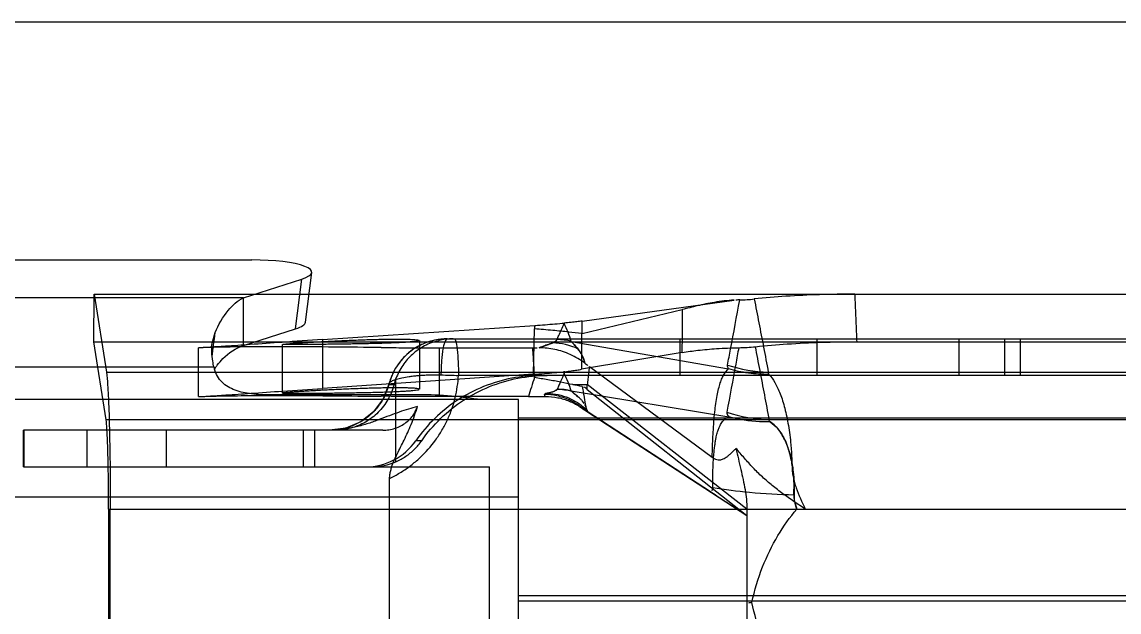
# Model space of a CAD drawing. Header units: millimetres. Extents: x 330 to 5284, y -2489 to 1657.
# Drawn here: x 3187.91 to 3223.92, y -849.64 to -830.26 of the extents above; entities that cross this region are included whole.
import ezdxf

# ---------------------------------------------------------------- set-up
doc = ezdxf.new("R2010")
doc.units = ezdxf.units.MM
doc.header["$LTSCALE"] = 154
doc.layers.get('0').update_dxf_attribs({"linetype": 'CONTINUOUS'})
for name, color, linetype in [('02___PRT_ALL_AXES', 7, 'CONTINUOUS'), ('03___PRT_ALL_CURVES', 7, 'CONTINUOUS'), ('MIXEDCOLOR', 7, 'CONTINUOUS')]:
    doc.layers.add(name, color=color, linetype=linetype)

msp = doc.modelspace()

# ---------------------------------------------------------------- linework, layer by layer
at = {"linetype": 'Continuous'}
for p, q in [((3084.702, -830.262), (3288.702, -830.262)), ((3177.947, -838.075), (3195.457, -838.075)), ((3195.18, -839.315), (3197.095, -838.702)), ((3196.888, -840.336), (3197.095, -838.702)), ((3197.213, -840.121), (3197.42, -838.487)), ((3195.18, -839.315), (3178.224, -839.315)), ((3195.18, -840.882), (3195.18, -839.315)), ((3205.697, -840.149), (3205.702, -840.162)), ((3194.149, -840.812), (3194.245, -840.458)), ((3195.18, -840.882), (3196.888, -840.336)), ((3194.211, -841.599), (3179.193, -841.599)), ((3204.202, -842.662), (3169.202, -842.662)), ((3201.202, -842.508), (3196.034, -842.508)), ((3204.202, -854.862), (3204.202, -842.662)), ((3204.202, -845.862), (3169.202, -845.862))]:
    msp.add_line(p, q, dxfattribs=at)
for centre, radius, start, end in [((3205.524, -838.392), 1.765, 275.6212, 275.9708), ((3200.422, -838.235), 5.621, 339.9468, 340.1033), ((3168.517, -837.721), 25.873, 352.9826, 353.9292), ((3174.767, -838.493), 19.576, 351.92, 352.9888), ((3195.467, -841.294), 1.293, 193.64, 196.6787), ((3196.429, -843.14), 2.656, 144.9893, 145.7484), ((3196.361, -843.093), 2.574, 142.6159, 144.998)]:
    msp.add_arc(centre, radius, start, end, dxfattribs=at)
for centre, end_param in [((3195.404, -838.487), 1.543755), ((3195.197, -840.121), -0.027011)]:
    msp.add_ellipse(centre, major_axis=(2.017, 0.011), ratio=0.204232, start_param=-0.577379, end_param=end_param, dxfattribs=at)
for points, knots in [([(3194.245, -840.457), (3194.36, -840.201), (3194.603, -839.762), (3194.983, -839.409), (3195.18, -839.315)], [0, 0, 0, 0, 0.562474, 1, 1, 1, 1]), ([(3194.211, -841.599), (3194.194, -841.531), (3194.14, -841.273), (3194.123, -841.004), (3194.148, -840.812)], [0, 0, 0, 0, 0.264571, 1, 1, 1, 1]), ([(3194.317, -841.53), (3194.375, -841.454), (3194.61, -841.179), (3194.925, -840.962), (3195.18, -840.882)], [0, 0, 0, 0, 0.264931, 1, 1, 1, 1]), ([(3196.034, -842.508), (3195.836, -842.508), (3195.453, -842.488), (3194.912, -842.383), (3194.444, -842.128), (3194.276, -841.822), (3194.229, -841.665)], [0, 0, 0, 0, 0.27775, 0.536979, 0.769815, 1, 1, 1, 1]), ([(3203.204, -842.662), (3202.894, -842.66), (3202.23, -842.555), (3201.561, -842.508), (3201.202, -842.508)], [0, 0, 0, 0, 0.462704, 1, 1, 1, 1])]:
    msp.add_open_spline(points, degree=3, knots=knots, dxfattribs=at)
at = {"layer": '02___PRT_ALL_AXES', "linetype": 'Continuous'}
for p, q in [((3204.202, -843.262), (3291.702, -843.262)), ((3204.202, -849.095), (3298.604, -849.095)), ((3204.202, -849.262), (3297.618, -849.262))]:
    msp.add_line(p, q, dxfattribs=at)
at = {"layer": '03___PRT_ALL_CURVES', "linetype": 'Continuous'}
msp.add_line((3084.702, -830.262), (3288.682, -830.262), dxfattribs=at)
at = {"layer": 'MIXEDCOLOR', "linetype": 'Continuous'}
for p, q in [((3190.261, -840.762), (3190.273, -839.199)), ((3190.273, -839.199), (3289.046, -839.199)), ((3190.273, -839.199), (3190.68, -841.761)), ((3206.291, -840.081), (3211.282, -839.395)), ((3206.3, -840.486), (3209.584, -839.704)), ((3197.769, -840.691), (3204.743, -840.226)), ((3205.701, -840.163), (3205.699, -840.149)), ((3204.693, -841.829), (3204.729, -840.338)), ((3206.277, -840.488), (3206.276, -841.666)), ((3190.261, -840.762), (3288.702, -840.762)), ((3190.668, -843.324), (3190.261, -840.762)), ((3196.452, -840.847), (3196.452, -842.447)), ((3197.769, -840.691), (3197.769, -842.291)), ((3200.952, -840.719), (3200.952, -842.319)), ((3201.869, -840.667), (3283.717, -840.667)), ((3205.939, -840.748), (3211.104, -841.656)), ((3209.508, -841.867), (3209.508, -840.667)), ((3214.008, -841.867), (3214.008, -840.667)), ((3218.667, -841.867), (3218.667, -840.667)), ((3220.173, -841.867), (3220.173, -840.667)), ((3220.681, -841.867), (3220.681, -840.667)), ((3193.702, -842.562), (3193.702, -840.962)), ((3201.611, -840.962), (3204.677, -840.962)), ((3201.611, -842.562), (3201.611, -840.962)), ((3209.584, -841.115), (3206.277, -841.666)), ((3206.532, -841.575), (3210.566, -844.554)), ((3190.68, -841.761), (3300.69, -841.761)), ((3204.693, -841.829), (3197.769, -842.291)), ((3200.183, -844.7), (3200.183, -841.966)), ((3284.852, -841.867), (3202.234, -841.867)), ((3205.724, -841.744), (3205.679, -841.749)), ((3205.702, -841.805), (3205.679, -841.749)), ((3205.724, -841.744), (3205.702, -841.805)), ((3199.95, -842.167), (3200.12, -842.167)), ((3205.937, -842.376), (3211.108, -843.226)), ((3205.937, -842.376), (3205.952, -842.392)), ((3205.994, -842.17), (3206.465, -842.17)), ((3211.702, -846.254), (3206.465, -842.17)), ((3206.465, -842.325), (3206.465, -842.17)), ((3206.465, -842.325), (3211.702, -846.462)), ((3204.53, -842.562), (3201.611, -842.562)), ((3205.086, -842.56), (3205.064, -842.479)), ((3206.206, -842.862), (3206.201, -842.885)), ((3206.436, -843.039), (3211.702, -846.462)), ((3206.46, -843.036), (3206.458, -843)), ((3206.46, -843.036), (3210.541, -845.703)), ((3300.347, -843.324), (3190.668, -843.324)), ((3199.752, -843.667), (3187.959, -843.667)), ((3187.959, -844.867), (3187.959, -843.667)), ((3187.959, -844.867), (3187.959, -843.667)), ((3187.965, -843.667), (3187.965, -844.867)), ((3190.047, -844.867), (3190.047, -843.667)), ((3192.653, -844.867), (3192.653, -843.667)), ((3197.153, -844.867), (3197.153, -843.667)), ((3197.52, -844.867), (3197.52, -843.667)), ((3201.027, -844.01), (3200.834, -844.01)), ((3187.959, -844.867), (3203.258, -844.867)), ((3203.258, -854.467), (3203.258, -844.867)), ((3199.964, -845.256), (3199.964, -854.078)), ((3190.75, -846.254), (3304.302, -846.254)), ((3190.75, -846.254), (3190.75, -852.27)), ((3190.806, -852.27), (3190.806, -846.254)), ((3211.702, -846.254), (3211.702, -853.767))]:
    msp.add_line(p, q, dxfattribs=at)
for points in [[(3206.277, -840.488), (3206.284, -840.488), (3206.292, -840.488), (3206.3, -840.486)], [(3201.869, -840.667), (3201.797, -840.668), (3201.727, -840.672), (3201.656, -840.678), (3201.586, -840.687), (3201.517, -840.698), (3201.449, -840.712), (3201.382, -840.728), (3201.316, -840.746), (3201.251, -840.766), (3201.188, -840.787), (3201.126, -840.811), (3201.066, -840.836), (3201.008, -840.863), (3200.951, -840.892), (3200.896, -840.922), (3200.842, -840.953), (3200.79, -840.986), (3200.739, -841.02), (3200.691, -841.055), (3200.644, -841.091), (3200.598, -841.128), (3200.555, -841.165), (3200.513, -841.203), (3200.473, -841.242), (3200.434, -841.282), (3200.397, -841.322), (3200.361, -841.363), (3200.327, -841.404), (3200.295, -841.445), (3200.264, -841.487), (3200.235, -841.529), (3200.207, -841.571), (3200.181, -841.612), (3200.156, -841.654), (3200.133, -841.695), (3200.112, -841.736), (3200.091, -841.777), (3200.072, -841.817), (3200.054, -841.857), (3200.037, -841.896), (3200.022, -841.936), (3200.008, -841.974), (3199.994, -842.013), (3199.982, -842.051), (3199.971, -842.087), (3199.961, -842.122), (3199.952, -842.157)], [(3212.407, -841.761), (3212.4, -841.782), (3212.406, -841.806), (3212.426, -841.832)], [(3199.952, -842.157), (3199.76, -842.639), (3199.445, -843.06), (3199.028, -843.388), (3198.536, -843.596), (3198.005, -843.667)], [(3212.469, -843.391), (3212.44, -843.366), (3212.431, -843.343), (3212.441, -843.324)]]:
    msp.add_lwpolyline(points, dxfattribs=at)
for centre, radius, start, end in [((3211.318, -833.412), 5.979, 271.4503, 276.0232), ((3240.547, -844.933), 36.112, 172.5107, 172.6905), ((3202.321, -841.874), 3.79, 17.274, 26.8446), ((3178.91, -840.894), 27.393, 0.8529, 1.7011), ((3205.29, -842.77), 1.972, 63.8218, 88.9556), ((3205.467, -842.702), 2.01, 76.4102, 89.8928), ((3211.349, -835), 5.957, 270.8391, 276.1217), ((3204.701, -796.519), 44.443, 269.9683, 270.1487), ((3212.61, -836.669), 5.097, 252.393, 267.7241), ((3202.053, -842.667), 1.996, 159.4381, 165.502), ((3208.732, -628.556), 213.41, 268.10129, 268.25515), ((3226.451, -849.243), 22.916, 161.4061, 163.0493), ((3202.433, -843.483), 3.674, 17.525, 27.1716), ((3205.459, -844.331), 2.001, 75.7327, 89.6598), ((3205.467, -844.33), 2.01, 76.4792, 89.7534), ((3198.06, -880.42), 39.065, 77.8299, 78.2815), ((3204.539, -772.803), 69.759, 269.99309, 270.44947), ((3205.89, -845.104), 2.752, 105.5803, 107.4494), ((3230.162, -806.537), 43.535, 236.6097, 236.9758), ((3212.646, -838.231), 5.097, 251.7118, 267.7068), ((3199.189, -842.861), 2.006, 269.983, 325.0521), ((3199.382, -842.859), 2.008, 270.0133, 293.5334)]:
    msp.add_arc(centre, radius, start, end, dxfattribs=at)
for points, knots in [([(3211.282, -839.395), (3211.066, -839.408), (3210.66, -839.455), (3210.096, -839.574), (3209.749, -839.665), (3209.586, -839.704)], [0, 0, 0, 0, 0.375516, 0.709446, 1, 1, 1, 1]), ([(3211.068, -841.526), (3211.1, -841.352), (3211.235, -840.64), (3211.37, -839.928), (3211.469, -839.389)], [0, 0, 0, 0, 0.244254, 1, 1, 1, 1]), ([(3215.251, -839.199), (3214.863, -839.199), (3214.108, -839.21), (3213.005, -839.262), (3212.291, -839.322), (3211.945, -839.358)], [0, 0, 0, 0, 0.351308, 0.684846, 1, 1, 1, 1]), ([(3211.945, -839.358), (3211.995, -839.619), (3212.099, -840.147), (3212.253, -840.948), (3212.356, -841.488), (3212.407, -841.761)], [0, 0, 0, 0, 0.326065, 0.659439, 1, 1, 1, 1]), ([(3215.318, -840.762), (3215.311, -840.588), (3215.297, -840.24), (3215.276, -839.72), (3215.261, -839.373), (3215.254, -839.199)], [0, 0, 0, 0, 0.333915, 0.667248, 1, 1, 1, 1]), ([(3209.583, -841.115), (3209.584, -840.958), (3209.584, -840.644), (3209.585, -840.173), (3209.586, -839.86), (3209.586, -839.704)], [0, 0, 0, 0, 0.334017, 0.667351, 1, 1, 1, 1]), ([(3204.743, -840.226), (3204.856, -840.218), (3205.074, -840.203), (3205.4, -840.177), (3205.614, -840.158), (3205.722, -840.147)], [0, 0, 0, 0, 0.344452, 0.669087, 1, 1, 1, 1]), ([(3205.471, -840.692), (3205.489, -840.649), (3205.565, -840.471), (3205.644, -840.296), (3205.702, -840.162)], [0, 0, 0, 0, 0.245602, 1, 1, 1, 1]), ([(3206.291, -840.081), (3206.236, -840.089), (3206.116, -840.104), (3205.92, -840.126), (3205.78, -840.14), (3205.705, -840.148)], [0, 0, 0, 0, 0.283937, 0.61411, 1, 1, 1, 1]), ([(3206.277, -840.488), (3206.136, -840.471), (3205.821, -840.438), (3205.305, -840.388), (3204.93, -840.355), (3204.729, -840.338)], [0, 0, 0, 0, 0.273258, 0.611286, 1, 1, 1, 1]), ([(3197.769, -840.691), (3197.329, -840.72), (3196.539, -840.775), (3195.478, -840.85), (3194.666, -840.906), (3194.101, -840.941), (3193.806, -840.957), (3193.702, -840.962)], [0, 0, 0, 0, 0.32429, 0.583475, 0.782487, 0.923345, 1, 1, 1, 1]), ([(3199.702, -840.951), (3199.184, -840.946), (3198.185, -840.935), (3196.771, -840.925), (3195.556, -840.925), (3194.624, -840.936), (3194.038, -840.949), (3193.77, -840.959), (3193.702, -840.962)], [0, 0, 0, 0, 0.258819, 0.499863, 0.706899, 0.866007, 0.965998, 1, 1, 1, 1]), ([(3198.702, -840.836), (3198.623, -840.837), (3198.467, -840.84), (3198.234, -840.843), (3198.008, -840.845), (3197.789, -840.848), (3197.58, -840.85), (3197.383, -840.852), (3197.201, -840.853), (3197.035, -840.854), (3196.887, -840.855), (3196.761, -840.855), (3196.649, -840.855), (3196.57, -840.853), (3196.407, -840.855), (3196.57, -840.829), (3196.651, -840.825), (3196.763, -840.816), (3196.889, -840.808), (3197.037, -840.798), (3197.203, -840.788), (3197.385, -840.777), (3197.582, -840.766), (3197.791, -840.754), (3198.01, -840.743), (3198.236, -840.732), (3198.468, -840.721), (3198.624, -840.714), (3198.702, -840.711)], [0, 0, 0, 0, 0.052793, 0.10481, 0.155444, 0.204404, 0.251316, 0.295484, 0.336309, 0.373392, 0.40641, 0.435061, 0.458944, 0.477705, 0.499444, 0.521811, 0.540751, 0.564755, 0.593463, 0.626513, 0.663751, 0.704802, 0.748903, 0.795585, 0.84469, 0.895625, 0.947558, 1, 1, 1, 1]), ([(3198.702, -840.711), (3198.78, -840.708), (3198.937, -840.702), (3199.169, -840.694), (3199.396, -840.687), (3199.616, -840.681), (3199.825, -840.678), (3200.022, -840.675), (3200.204, -840.674), (3200.37, -840.675), (3200.518, -840.677), (3200.644, -840.681), (3200.755, -840.686), (3200.836, -840.694), (3200.997, -840.703), (3200.837, -840.755), (3200.753, -840.758), (3200.642, -840.77), (3200.515, -840.779), (3200.367, -840.788), (3200.201, -840.796), (3200.018, -840.804), (3199.822, -840.811), (3199.613, -840.817), (3199.393, -840.823), (3199.167, -840.828), (3198.935, -840.832), (3198.78, -840.835), (3198.702, -840.836)], [0, 0, 0, 0, 0.052475, 0.10448, 0.155373, 0.204543, 0.251398, 0.295327, 0.335934, 0.373031, 0.406131, 0.434644, 0.458357, 0.477165, 0.499164, 0.522841, 0.541826, 0.565687, 0.594316, 0.627501, 0.664745, 0.705551, 0.749523, 0.796274, 0.845366, 0.896128, 0.947848, 1, 1, 1, 1]), ([(3199.702, -840.951), (3199.92, -840.953), (3200.35, -840.957), (3200.987, -840.961), (3201.405, -840.962), (3201.611, -840.962)], [0, 0, 0, 0, 0.34219, 0.676951, 1, 1, 1, 1]), ([(3201.869, -840.667), (3201.801, -840.667), (3201.666, -840.674), (3201.469, -840.704), (3201.283, -840.752), (3201.108, -840.816), (3200.946, -840.892), (3200.751, -841.005), (3200.538, -841.169), (3200.325, -841.395), (3200.158, -841.638), (3200.031, -841.896), (3199.972, -842.076), (3199.95, -842.167)], [0, 0, 0, 0, 0.078016, 0.153789, 0.227357, 0.29801, 0.366067, 0.431763, 0.555651, 0.672664, 0.784307, 0.892411, 1, 1, 1, 1]), ([(3202.061, -840.667), (3201.898, -840.667), (3201.572, -840.707), (3201.114, -840.882), (3200.713, -841.16), (3200.391, -841.526), (3200.24, -841.815), (3200.183, -841.966)], [0, 0, 0, 0, 0.201904, 0.402038, 0.601585, 0.800387, 1, 1, 1, 1]), ([(3201.869, -840.667), (3201.855, -840.667), (3201.819, -840.692), (3201.786, -840.762), (3201.75, -840.872), (3201.719, -841.023), (3201.694, -841.208), (3201.675, -841.415), (3201.664, -841.631), (3201.661, -841.777), (3201.661, -841.849)], [0, 0, 0, 0, 0.034506, 0.094627, 0.188572, 0.316027, 0.471099, 0.644109, 0.823876, 1, 1, 1, 1]), ([(3202.098, -840.667), (3202.109, -840.667), (3202.134, -840.699), (3202.153, -840.764), (3202.177, -840.877), (3202.206, -841.101), (3202.228, -841.437), (3202.234, -841.72), (3202.234, -841.867)], [0, 0, 0, 0, 0.026066, 0.082443, 0.17602, 0.304511, 0.638389, 1, 1, 1, 1]), ([(3204.885, -840.962), (3204.966, -840.932), (3205.123, -840.867), (3205.337, -840.809), (3205.44, -840.73), (3205.471, -840.692)], [0, 0, 0, 0, 0.398496, 0.784915, 1, 1, 1, 1]), ([(3205.326, -840.798), (3205.297, -840.81), (3205.237, -840.834), (3205.151, -840.863), (3205.032, -840.903), (3204.946, -840.935), (3204.885, -840.962)], [0, 0, 0, 0, 0.19812, 0.412844, 0.576478, 1, 1, 1, 1]), ([(3205.471, -840.692), (3205.458, -840.724), (3205.403, -840.762), (3205.35, -840.788), (3205.326, -840.798)], [0, 0, 0, 0, 0.569523, 1, 1, 1, 1]), ([(3205.939, -840.748), (3205.984, -840.8), (3206.1, -840.929), (3206.285, -841.149), (3206.356, -841.357), (3206.382, -841.463)], [0, 0, 0, 0, 0.240066, 0.61513, 1, 1, 1, 1]), ([(3206.16, -841), (3206.129, -840.961), (3206.055, -840.877), (3205.972, -840.801), (3205.94, -840.749)], [0, 0, 0, 0, 0.451368, 1, 1, 1, 1]), ([(3209.583, -841.115), (3209.753, -841.087), (3210.126, -841.034), (3210.744, -840.978), (3211.193, -840.961), (3211.436, -840.957)], [0, 0, 0, 0, 0.276928, 0.60781, 1, 1, 1, 1]), ([(3211.436, -840.957), (3211.403, -841.137), (3211.273, -841.842), (3211.142, -842.546), (3211.046, -843.07)], [0, 0, 0, 0, 0.255578, 1, 1, 1, 1]), ([(3211.984, -840.924), (3212.332, -840.887), (3213.051, -840.826), (3214.162, -840.773), (3214.925, -840.762), (3215.316, -840.762)], [0, 0, 0, 0, 0.314682, 0.648356, 1, 1, 1, 1]), ([(3212.442, -843.324), (3212.391, -843.051), (3212.289, -842.512), (3212.136, -841.712), (3212.034, -841.185), (3211.984, -840.924)], [0, 0, 0, 0, 0.340548, 0.673923, 1, 1, 1, 1]), ([(3204.731, -841.936), (3204.73, -841.913), (3204.729, -841.864), (3204.725, -841.79), (3204.721, -841.714), (3204.717, -841.638), (3204.711, -841.537), (3204.703, -841.41), (3204.691, -841.21), (3204.682, -841.061), (3204.677, -840.962)], [0, 0, 0, 0, 0.071996, 0.149957, 0.227915, 0.305868, 0.38382, 0.539724, 0.695629, 1, 1, 1, 1]), ([(3206.382, -841.463), (3206.235, -841.352), (3205.919, -841.166), (3205.407, -840.999), (3205.057, -840.961), (3204.885, -840.962)], [0, 0, 0, 0, 0.345998, 0.678959, 1, 1, 1, 1]), ([(3206.382, -841.463), (3206.374, -841.41), (3206.339, -841.301), (3206.265, -841.145), (3206.198, -841.046), (3206.16, -841)], [0, 0, 0, 0, 0.311458, 0.65427, 1, 1, 1, 1]), ([(3205.724, -841.744), (3205.796, -841.734), (3205.928, -841.717), (3206.113, -841.692), (3206.225, -841.675), (3206.276, -841.666)], [0, 0, 0, 0, 0.388487, 0.719789, 1, 1, 1, 1]), ([(3206.531, -841.574), (3206.528, -841.612), (3206.517, -841.681), (3206.505, -841.784), (3206.494, -841.881), (3206.48, -842.01), (3206.471, -842.106), (3206.465, -842.17)], [0, 0, 0, 0, 0.18641, 0.35214, 0.516264, 0.678876, 1, 1, 1, 1]), ([(3210.566, -844.554), (3210.57, -844.535), (3210.565, -844.495), (3210.57, -844.418), (3210.571, -844.284), (3210.578, -844.107), (3210.587, -843.909), (3210.6, -843.672), (3210.618, -843.391), (3210.656, -842.99), (3210.703, -842.629), (3210.771, -842.313), (3210.825, -842.123), (3210.884, -841.962), (3210.965, -841.801), (3211.044, -841.701), (3211.104, -841.656)], [0, 0, 0, 0, 0.019608, 0.03916, 0.077718, 0.15332, 0.215977, 0.276501, 0.390792, 0.497208, 0.678786, 0.754032, 0.819999, 0.876802, 0.924844, 1, 1, 1, 1]), ([(3211.104, -841.656), (3211.097, -841.645), (3211.074, -841.606), (3211.062, -841.558), (3211.068, -841.526)], [0, 0, 0, 0, 0.295963, 1, 1, 1, 1]), ([(3212.426, -841.832), (3212.313, -841.832), (3212.089, -841.827), (3211.755, -841.794), (3211.426, -841.739), (3211.21, -841.686), (3211.104, -841.656)], [0, 0, 0, 0, 0.251497, 0.502442, 0.752129, 1, 1, 1, 1]), ([(3190.68, -841.761), (3190.701, -841.897), (3190.727, -842.275), (3190.761, -842.974), (3190.785, -843.926), (3190.802, -845.046), (3190.806, -845.844), (3190.806, -846.254)], [0, 0, 0, 0, 0.091525, 0.252712, 0.467155, 0.726682, 1, 1, 1, 1]), ([(3199.95, -842.167), (3199.954, -842.141), (3199.985, -842.086), (3200.077, -842.029), (3200.21, -841.98), (3200.395, -841.937), (3200.582, -841.906), (3200.76, -841.884), (3200.916, -841.869), (3201.085, -841.857), (3201.267, -841.848), (3201.461, -841.845), (3201.593, -841.847), (3201.661, -841.849)], [0, 0, 0, 0, 0.043632, 0.099423, 0.177102, 0.281554, 0.415443, 0.494629, 0.581603, 0.676302, 0.778607, 0.886792, 1, 1, 1, 1]), ([(3199.964, -845.256), (3199.981, -845.248), (3200.114, -845.183), (3200.356, -845.047), (3200.676, -844.825), (3201.071, -844.491), (3201.416, -844.101), (3201.699, -843.669), (3201.879, -843.326), (3202.025, -842.967), (3202.167, -842.484), (3202.221, -842.112), (3202.234, -841.867)], [0, 0, 0, 0, 0.01265, 0.103992, 0.194721, 0.285173, 0.46679, 0.556939, 0.647269, 0.737977, 0.828274, 1, 1, 1, 1]), ([(3204.949, -841.867), (3204.627, -841.867), (3203.981, -841.929), (3203.051, -842.206), (3202.191, -842.653), (3201.435, -843.256), (3201.017, -843.748), (3200.834, -844.01)], [0, 0, 0, 0, 0.20071, 0.401281, 0.600761, 0.800721, 1, 1, 1, 1]), ([(3201.027, -844.01), (3201.21, -843.748), (3201.629, -843.256), (3202.385, -842.654), (3203.245, -842.205), (3204.175, -841.929), (3204.821, -841.867), (3205.143, -841.867)], [0, 0, 0, 0, 0.19924, 0.399415, 0.598754, 0.799417, 1, 1, 1, 1]), ([(3204.693, -841.829), (3204.815, -841.821), (3205.047, -841.805), (3205.375, -841.778), (3205.582, -841.759), (3205.679, -841.749)], [0, 0, 0, 0, 0.371532, 0.703843, 1, 1, 1, 1]), ([(3205.994, -842.17), (3205.861, -842.142), (3205.588, -842.088), (3205.167, -842.009), (3204.878, -841.963), (3204.731, -841.936)], [0, 0, 0, 0, 0.316798, 0.650788, 1, 1, 1, 1]), ([(3212.426, -841.832), (3212.503, -841.91), (3212.605, -842.055), (3212.718, -842.275), (3212.803, -842.476), (3212.881, -842.702), (3212.978, -843.046), (3213.054, -843.422), (3213.113, -843.823), (3213.142, -844.092), (3213.16, -844.313), (3213.171, -844.484), (3213.179, -844.658), (3213.185, -844.801), (3213.186, -844.921), (3213.192, -845.012), (3213.204, -845.106), (3213.226, -845.228), (3213.264, -845.38), (3213.377, -845.74), (3213.506, -846.03), (3213.621, -846.254)], [0, 0, 0, 0, 0.070813, 0.112943, 0.159971, 0.21161, 0.267288, 0.390803, 0.45857, 0.528977, 0.565157, 0.602001, 0.639523, 0.677735, 0.694675, 0.716698, 0.736418, 0.75627, 0.796455, 0.837369, 1, 1, 1, 1]), ([(3193.702, -842.562), (3193.807, -842.557), (3194.107, -842.541), (3194.678, -842.505), (3195.492, -842.449), (3196.548, -842.375), (3197.333, -842.32), (3197.769, -842.291)], [0, 0, 0, 0, 0.077505, 0.220822, 0.42086, 0.678042, 1, 1, 1, 1]), ([(3198.702, -842.311), (3198.621, -842.314), (3198.459, -842.321), (3198.219, -842.333), (3197.985, -842.344), (3197.759, -842.356), (3197.545, -842.368), (3197.344, -842.379), (3197.16, -842.39), (3196.993, -842.401), (3196.846, -842.41), (3196.723, -842.419), (3196.616, -842.427), (3196.545, -842.434), (3196.41, -842.445), (3196.546, -842.455), (3196.616, -842.454), (3196.724, -842.455), (3196.847, -842.455), (3196.995, -842.454), (3197.162, -842.453), (3197.347, -842.452), (3197.548, -842.45), (3197.762, -842.448), (3197.988, -842.446), (3198.222, -842.443), (3198.461, -842.44), (3198.621, -842.437), (3198.702, -842.436)], [0, 0, 0, 0, 0.054158, 0.107792, 0.160194, 0.21069, 0.258634, 0.303377, 0.344553, 0.381906, 0.414801, 0.442685, 0.465414, 0.482787, 0.500417, 0.518095, 0.535461, 0.558178, 0.58605, 0.618916, 0.656296, 0.697611, 0.742398, 0.790227, 0.840627, 0.892895, 0.946241, 1, 1, 1, 1]), ([(3199.95, -842.167), (3199.937, -842.217), (3199.903, -842.329), (3199.836, -842.496), (3199.747, -842.668), (3199.608, -842.884), (3199.437, -843.079), (3199.242, -843.246), (3199.084, -843.357), (3198.916, -843.452), (3198.74, -843.531), (3198.558, -843.593), (3198.37, -843.637), (3198.184, -843.662), (3198.062, -843.667), (3198.004, -843.667)], [0, 0, 0, 0, 0.058716, 0.131993, 0.204896, 0.277573, 0.423727, 0.496379, 0.569164, 0.642356, 0.715315, 0.787935, 0.861029, 0.934216, 1, 1, 1, 1]), ([(3200.12, -842.167), (3200.075, -842.338), (3199.941, -842.67), (3199.617, -843.094), (3199.195, -843.418), (3198.706, -843.621), (3198.356, -843.667), (3198.181, -843.667)], [0, 0, 0, 0, 0.201881, 0.402548, 0.602094, 0.800388, 1, 1, 1, 1]), ([(3198.702, -842.436), (3198.784, -842.435), (3198.946, -842.432), (3199.186, -842.427), (3199.419, -842.422), (3199.644, -842.416), (3199.859, -842.409), (3200.06, -842.402), (3200.244, -842.394), (3200.411, -842.385), (3200.558, -842.376), (3200.681, -842.366), (3200.788, -842.356), (3200.861, -842.346), (3200.994, -842.326), (3200.861, -842.292), (3200.788, -842.29), (3200.681, -842.282), (3200.558, -842.279), (3200.41, -842.276), (3200.243, -842.274), (3200.058, -842.275), (3199.857, -842.277), (3199.643, -842.281), (3199.418, -842.286), (3199.184, -842.293), (3198.944, -842.302), (3198.783, -842.308), (3198.702, -842.311)], [0, 0, 0, 0, 0.054387, 0.107848, 0.159809, 0.209966, 0.257858, 0.302698, 0.343886, 0.381027, 0.41378, 0.44178, 0.464586, 0.481922, 0.499964, 0.518493, 0.535803, 0.558493, 0.58634, 0.619064, 0.656337, 0.697715, 0.742494, 0.790111, 0.840354, 0.892636, 0.946039, 1, 1, 1, 1]), ([(3205.476, -842.321), (3205.457, -842.343), (3205.391, -842.393), (3205.242, -842.426), (3205.128, -842.463), (3205.064, -842.479)], [0, 0, 0, 0, 0.186287, 0.560324, 1, 1, 1, 1]), ([(3205.151, -842.454), (3205.177, -842.447), (3205.238, -842.43), (3205.33, -842.405), (3205.413, -842.376), (3205.459, -842.347), (3205.471, -842.33)], [0, 0, 0, 0, 0.237071, 0.546746, 0.828275, 1, 1, 1, 1]), ([(3206.188, -842.59), (3206.149, -842.556), (3206.067, -842.484), (3205.974, -842.421), (3205.937, -842.376)], [0, 0, 0, 0, 0.466419, 1, 1, 1, 1]), ([(3205.952, -842.392), (3205.978, -842.418), (3206.059, -842.482), (3206.14, -842.545), (3206.188, -842.59)], [0, 0, 0, 0, 0.360601, 1, 1, 1, 1]), ([(3206.295, -842.234), (3206.308, -842.303), (3206.358, -842.57), (3206.404, -842.839), (3206.436, -843.039)], [0, 0, 0, 0, 0.256953, 1, 1, 1, 1]), ([(3193.702, -842.562), (3193.77, -842.559), (3194.036, -842.549), (3194.62, -842.536), (3195.552, -842.525), (3196.768, -842.525), (3198.184, -842.535), (3199.185, -842.546), (3199.702, -842.551)], [0, 0, 0, 0, 0.033967, 0.133306, 0.292075, 0.499725, 0.741492, 1, 1, 1, 1]), ([(3201.611, -842.562), (3201.405, -842.562), (3200.988, -842.561), (3200.351, -842.557), (3199.921, -842.553), (3199.702, -842.551)], [0, 0, 0, 0, 0.323082, 0.656313, 1, 1, 1, 1]), ([(3205.064, -842.479), (3205.2, -842.482), (3205.472, -842.515), (3205.86, -842.646), (3206.096, -842.783), (3206.206, -842.862)], [0, 0, 0, 0, 0.33425, 0.667296, 1, 1, 1, 1]), ([(3205.086, -842.56), (3205.223, -842.559), (3205.492, -842.583), (3205.87, -842.697), (3206.097, -842.817), (3206.201, -842.885)], [0, 0, 0, 0, 0.349518, 0.681733, 1, 1, 1, 1]), ([(3205.151, -842.454), (3205.27, -842.457), (3205.511, -842.486), (3205.859, -842.597), (3206.182, -842.772), (3206.372, -842.926), (3206.459, -843.01)], [0, 0, 0, 0, 0.246128, 0.497631, 0.750358, 1, 1, 1, 1]), ([(3206.361, -842.786), (3206.345, -842.763), (3206.31, -842.715), (3206.251, -842.651), (3206.209, -842.61), (3206.188, -842.59)], [0, 0, 0, 0, 0.326205, 0.670788, 1, 1, 1, 1]), ([(3200.886, -842.887), (3200.789, -842.913), (3200.588, -842.97), (3200.283, -843.072), (3199.965, -843.191), (3199.629, -843.32), (3199.268, -843.451), (3198.874, -843.566), (3198.449, -843.647), (3198.154, -843.667), (3198.004, -843.667)], [0, 0, 0, 0, 0.100878, 0.20882, 0.320885, 0.440198, 0.568511, 0.705325, 0.850071, 1, 1, 1, 1]), ([(3199.752, -843.667), (3199.82, -843.667), (3199.957, -843.656), (3200.157, -843.606), (3200.345, -843.525), (3200.511, -843.419), (3200.65, -843.296), (3200.759, -843.164), (3200.838, -843.027), (3200.873, -842.933), (3200.886, -842.888)], [0, 0, 0, 0, 0.138107, 0.279161, 0.419175, 0.553766, 0.679756, 0.796099, 0.90316, 1, 1, 1, 1]), ([(3200.042, -844.867), (3200.092, -844.723), (3200.228, -844.43), (3200.461, -843.976), (3200.697, -843.462), (3200.83, -843.087), (3200.886, -842.888)], [0, 0, 0, 0, 0.212078, 0.448579, 0.71098, 1, 1, 1, 1]), ([(3206.205, -842.862), (3206.234, -842.883), (3206.292, -842.924), (3206.377, -842.981), (3206.433, -843.018), (3206.46, -843.036)], [0, 0, 0, 0, 0.347516, 0.683793, 1, 1, 1, 1]), ([(3206.459, -843.01), (3206.458, -842.99), (3206.441, -842.952), (3206.428, -842.914), (3206.42, -842.894)], [0, 0, 0, 0, 0.480318, 1, 1, 1, 1]), ([(3211.046, -843.07), (3211.044, -843.082), (3211.044, -843.14), (3211.079, -843.191), (3211.108, -843.226)], [0, 0, 0, 0, 0.201678, 1, 1, 1, 1]), ([(3190.75, -846.254), (3190.75, -845.995), (3190.748, -845.485), (3190.737, -844.763), (3190.721, -844.138), (3190.699, -843.671), (3190.682, -843.416), (3190.668, -843.324)], [0, 0, 0, 0, 0.265062, 0.521959, 0.738566, 0.904494, 1, 1, 1, 1]), ([(3210.583, -845.558), (3210.581, -845.436), (3210.581, -845.216), (3210.59, -844.914), (3210.603, -844.664), (3210.618, -844.453), (3210.636, -844.276), (3210.656, -844.126), (3210.676, -844), (3210.697, -843.893), (3210.718, -843.804), (3210.744, -843.708), (3210.777, -843.613), (3210.818, -843.521), (3210.859, -843.445), (3210.903, -843.379), (3210.961, -843.32), (3211.007, -843.257), (3211.121, -843.256), (3211.108, -843.226)], [0, 0, 0, 0, 0.146471, 0.265469, 0.364929, 0.44865, 0.519741, 0.579896, 0.630891, 0.67412, 0.710872, 0.74239, 0.793242, 0.83241, 0.863298, 0.897583, 0.928389, 0.960862, 1, 1, 1, 1]), ([(3212.469, -843.391), (3212.353, -843.394), (3211.895, -843.39), (3211.437, -843.319), (3211.108, -843.226)], [0, 0, 0, 0, 0.252706, 1, 1, 1, 1]), ([(3212.469, -843.39), (3212.564, -843.453), (3212.755, -843.634), (3212.982, -844.015), (3213.152, -844.525), (3213.251, -845.135), (3213.261, -845.573), (3213.251, -845.799)], [0, 0, 0, 0, 0.129805, 0.296057, 0.501485, 0.74109, 1, 1, 1, 1]), ([(3213.345, -846.254), (3213.298, -846.128), (3213.23, -845.854), (3213.264, -845.426), (3213.225, -844.979), (3213.146, -844.524), (3213.007, -844.082), (3212.796, -843.683), (3212.587, -843.468), (3212.469, -843.391)], [0, 0, 0, 0, 0.130199, 0.268885, 0.414066, 0.564993, 0.716685, 0.862695, 1, 1, 1, 1]), ([(3200.183, -844.7), (3200.296, -844.651), (3200.513, -844.532), (3200.798, -844.298), (3200.957, -844.11), (3201.027, -844.01)], [0, 0, 0, 0, 0.33517, 0.66805, 1, 1, 1, 1]), ([(3210.566, -844.554), (3210.586, -844.57), (3210.633, -844.599), (3210.716, -844.634), (3210.819, -844.647), (3210.938, -844.612), (3211.036, -844.548), (3211.12, -844.478), (3211.191, -844.414), (3211.266, -844.341), (3211.318, -844.29), (3211.345, -844.263)], [0, 0, 0, 0, 0.082303, 0.177414, 0.28724, 0.41142, 0.568463, 0.661468, 0.764351, 0.877204, 1, 1, 1, 1]), ([(3211.345, -844.263), (3211.396, -844.494), (3211.498, -844.944), (3211.655, -845.601), (3211.702, -846.04), (3211.702, -846.254)], [0, 0, 0, 0, 0.350075, 0.683659, 1, 1, 1, 1]), ([(3213.621, -846.254), (3213.494, -846.173), (3213.245, -846.009), (3212.882, -845.753), (3212.536, -845.486), (3212.208, -845.203), (3211.903, -844.903), (3211.623, -844.582), (3211.437, -844.37), (3211.345, -844.263)], [0, 0, 0, 0, 0.148746, 0.294613, 0.438328, 0.580325, 0.721424, 0.860604, 1, 1, 1, 1]), ([(3200.042, -844.867), (3200.026, -844.911), (3199.999, -844.997), (3199.971, -845.127), (3199.964, -845.214), (3199.964, -845.256)], [0, 0, 0, 0, 0.350159, 0.681989, 1, 1, 1, 1]), ([(3213.251, -845.799), (3212.762, -845.783), (3211.87, -845.733), (3210.981, -845.628), (3210.583, -845.558)], [0, 0, 0, 0, 0.547064, 1, 1, 1, 1]), ([(3210.541, -845.703), (3210.655, -845.778), (3210.898, -845.937), (3211.285, -846.19), (3211.558, -846.368), (3211.702, -846.462)], [0, 0, 0, 0, 0.293769, 0.628396, 1, 1, 1, 1]), ([(3213.251, -845.799), (3213.248, -845.85), (3213.254, -845.955), (3213.291, -846.107), (3213.326, -846.205), (3213.345, -846.254)], [0, 0, 0, 0, 0.329718, 0.665172, 1, 1, 1, 1]), ([(3211.867, -849.323), (3211.952, -848.925), (3212.181, -848.166), (3212.686, -847.133), (3213.112, -846.525), (3213.345, -846.254)], [0, 0, 0, 0, 0.355658, 0.687712, 1, 1, 1, 1]), ([(3213.264, -852.27), (3213.044, -852.007), (3212.643, -851.42), (3212.167, -850.429), (3211.949, -849.704), (3211.867, -849.323)], [0, 0, 0, 0, 0.312902, 0.6448, 1, 1, 1, 1])]:
    msp.add_open_spline(points, degree=3, knots=knots, dxfattribs=at)
for points in [[(3211.469, -839.389), (3211.428, -839.39), (3211.386, -839.391), (3211.344, -839.393)], [(3206.382, -841.463), (3206.416, -841.488), (3206.449, -841.514), (3206.483, -841.538)], [(3205.702, -841.805), (3205.626, -841.977), (3205.549, -842.148), (3205.476, -842.321)], [(3205.471, -842.33), (3205.473, -842.327), (3205.474, -842.324), (3205.476, -842.321)], [(3206.465, -842.325), (3206.43, -842.298), (3206.397, -842.263), (3206.353, -842.253)], [(3206.42, -842.894), (3206.411, -842.87), (3206.401, -842.846), (3206.386, -842.825)], [(3206.459, -843.01), (3206.459, -843.019), (3206.46, -843.027), (3206.46, -843.036)], [(3210.582, -845.561), (3210.573, -845.593), (3210.563, -845.624), (3210.555, -845.655)], [(3211.867, -849.323), (3211.829, -849.329), (3211.792, -849.334), (3211.755, -849.343)]]:
    msp.add_open_spline(points, degree=3, dxfattribs=at)

doc.saveas('drawing.dxf')
